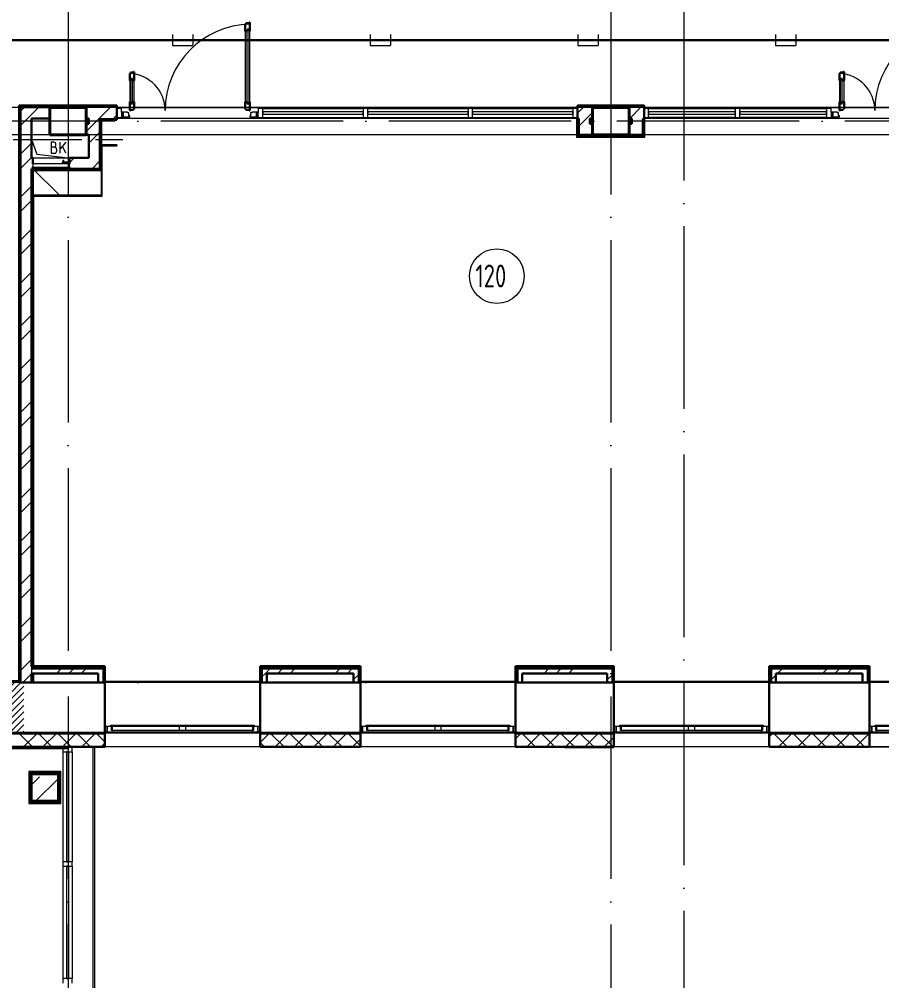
# Model space of a CAD drawing. Header units: millimetres. Extents: x -87434 to 499450, y -468665 to 122144.
# Drawn here: x -29143 to -19687, y -23410 to -12876 of the extents above; entities that cross this region are included whole.
import ezdxf

# ---------------------------------------------------------------- set-up
doc = ezdxf.new("R2010")
doc.units = ezdxf.units.MM
for name, pattern in [('ADSK_Линия сетки', [25, 20, -2.5, 0, -2.5]), ('ADSK_Сверху', [450, 300, -150]), ('ADSK_Штриховая_ш2 п1_5', [4.5, 3, -1.5]), ('ADSK_Штриховая_ш3 п1_5', [4.5, 3, -1.5])]:
    doc.linetypes.add(name, pattern=pattern)
for name, color, linetype, lineweight in [('_ Окна', 7, 'Continuous', 9), ('Витраж', 7, 'Continuous', 9), ('Двери', 252, 'Continuous', 9), ('Лестницы', 252, 'Continuous', 9), ('Линии', 252, 'Continuous', 9), ('лс', 5, 'Continuous', 30), ('Марки помещений', 252, 'Continuous', 20), ('Несущие колонны', 252, 'Continuous', 18), ('Оборудование', 8, 'Continuous', 18), ('Ограждение', 252, 'Continuous', 9), ('Окна', 252, 'Continuous', 9), ('Оси', 252, 'Continuous', 9), ('Панели витража', 252, 'Continuous', 9), ('Перекрытие', 252, 'Continuous', 18), ('Стены внутренние', 7, 'Continuous', 18), ('Стены наружные', 7, 'Continuous', 18), ('Стены штриховка', 252, 'Continuous', 9), ('СУ Часофикация', 205, 'Continuous', 30)]:
    doc.layers.add(name, color=color, linetype=linetype, lineweight=lineweight)
doc.layers.add('Двери открывание', color=7, linetype='Continuous', lineweight=9, true_color=0xc0c0c0)
doc.styles.add('GOST Common_3', font='', dxfattribs={"height": 3.5})
doc.styles.get('GOST Common_3').set_extended_font_data('GOST 2.304 type A')
pattern_1 = [(0, (-32119.8, 96), (0, 600), []), (90, (-32119.8, 96), (-600, 4e-14), [])]

# ---------------------------------------------------------------- blocks, each defined once
blk = doc.blocks.new('1 этаж')
at = {"layer": 'Двери', "lineweight": 18, "true_color": 0x636466}
h = blk.add_hatch(dxfattribs=at)
h.set_pattern_fill('FP_2', color=251, angle=180, style=0, pattern_type=2)
h.set_pattern_definition([(225, (-29965.8, -20418.73), (35.3553, -35.3553), [])])
h.paths.add_polyline_path([(-29091, -20694), (-29091, -20144), (-29241, -20144), (-29241, -20694)])
h.paths.add_polyline_path([(-30941, -20694), (-30941, -20144), (-31091, -20144), (-31091, -20694)])
at = {"layer": 'Несущие колонны', "lineweight": 9, "true_color": 0x636466}
h = blk.add_hatch(dxfattribs=at)
h.set_pattern_fill('FP_4', color=251, style=0, pattern_type=2)
h.set_pattern_definition([(45, (-32119.82, 96), (-224.5064, 224.5064), []), (45, (-31895.32, 96), (-224.5064, 224.5064), [396.875, -79.375, 3.353, -76.022])])
h.paths.add_polyline_path([(-29011, -21444), (-28711, -21444), (-28711, -21144), (-29011, -21144)])
at = {"layer": 'Ограждение', "true_color": 0x636466}
h = blk.add_hatch(dxfattribs=at)
h.set_pattern_fill('FP_26', color=251, style=0, pattern_type=2)
h.set_pattern_definition(pattern_1)
h.paths.add_polyline_path([(-29141, -13824), (-28071, -13824), (-28071, -13819), (-29141, -13819)])
h = blk.add_hatch(dxfattribs=at)
h.set_pattern_fill('FP_25', color=251, style=0, pattern_type=2)
h.set_pattern_definition(pattern_1)
h.paths.add_polyline_path([(-23021, -13824), (-22291, -13824), (-22291, -13819), (-23021, -13819)])
h = blk.add_hatch(dxfattribs=at)
h.set_pattern_fill('FP_25', color=251, style=0, pattern_type=2)
h.set_pattern_definition(pattern_1)
h.paths.add_polyline_path([(-22306, -14169), (-22281, -14169), (-22291, -14159), (-23021, -14159), (-23031, -14169), (-22997, -14169)])
h = blk.add_hatch(dxfattribs=at)
h.set_pattern_fill('FP_25', color=251, style=0, pattern_type=2)
h.set_pattern_definition(pattern_1)
h.paths.add_polyline_path([(-28231, -14814), (-28231, -14264), (-28241, -14254), (-28241, -14804)])
h = blk.add_hatch(dxfattribs=at)
h.set_pattern_fill('FP_25', color=251, style=0, pattern_type=2)
h.set_pattern_definition(pattern_1)
h.paths.add_polyline_path([(-28981, -14814), (-28231, -14814), (-28241, -14804), (-28991, -14804)])
h = blk.add_hatch(dxfattribs=at)
h.set_pattern_fill('FP_25', color=251, style=0, pattern_type=2)
h.set_pattern_definition(pattern_1)
h.paths.add_polyline_path([(-28991, -20144), (-28981, -20144), (-28981, -20044), (-28991, -20044)])
h.paths.add_polyline_path([(-28991, -19964), (-28981, -19964), (-28981, -14814), (-28991, -14804), (-28991, -19852)])
at = {"layer": 'Стены наружные', "lineweight": 9, "true_color": 0x636466}
h = blk.add_hatch(dxfattribs=at)
h.set_pattern_fill('FP_41', color=251, style=0, pattern_type=2)
h.set_pattern_definition([(180, (-32119.82, 96), (-1e-14, -100), [])])
h.paths.add_polyline_path([(-66006, -20704), (-64731, -20704), (-64731, -20694), (-66006, -20694)])
h.paths.add_polyline_path([(2117, -20704), (2694, -20704), (2694, -20694), (1409, -20694), (1409, -20704)])
h.paths.add_polyline_path([(-63031, -20704), (-61881, -20704), (-61881, -20694), (-63031, -20694)])
h.paths.add_polyline_path([(-753, -20704), (-291, -20704), (-291, -20694), (-1391, -20694), (-1391, -20704)])
h.paths.add_polyline_path([(-60181, -20704), (-59051, -20704), (-59051, -20694), (-60181, -20694)])
h.paths.add_polyline_path([(-3623, -20704), (-3091, -20704), (-3091, -20694), (-4166, -20694), (-4166, -20704)])
h.paths.add_polyline_path([(-57351, -20704), (-56241, -20704), (-56241, -20694), (-57351, -20694)])
h.paths.add_polyline_path([(-5866, -20704), (-5866, -20694), (-6961, -20694), (-6961, -20704), (-6493, -20704)])
h.paths.add_polyline_path([(-54541, -20704), (-53451, -20704), (-53451, -20694), (-54541, -20694)])
h.paths.add_polyline_path([(-8661, -20704), (-8661, -20694), (-9766, -20694), (-9766, -20704), (-9363, -20704)])
h.paths.add_polyline_path([(-51751, -20704), (-50621, -20704), (-50621, -20694), (-51751, -20694)])
h.paths.add_polyline_path([(-11516, -20704), (-11466, -20704), (-11466, -20694), (-12546, -20694), (-12546, -20704), (-12234, -20704)])
h.paths.add_polyline_path([(-48921, -20704), (-47801, -20704), (-47801, -20694), (-48921, -20694)])
h.paths.add_polyline_path([(-14246, -20704), (-14246, -20694), (-15321, -20694), (-15321, -20704), (-14386, -20704)])
h.paths.add_polyline_path([(-46101, -20704), (-45031, -20704), (-45031, -20694), (-46101, -20694)])
h.paths.add_polyline_path([(-17256, -20704), (-17021, -20704), (-17021, -20694), (-18121, -20694), (-18121, -20704), (-17974, -20704)])
h.paths.add_polyline_path([(-43331, -20704), (-42231, -20704), (-42231, -20694), (-43331, -20694)])
h.paths.add_polyline_path([(-19821, -20704), (-19821, -20694), (-20921, -20694), (-20921, -20704), (-20127, -20704)])
h.paths.add_polyline_path([(-40531, -20704), (-39401, -20704), (-39401, -20694), (-40531, -20694)])
h.paths.add_polyline_path([(-22621, -20704), (-22621, -20694), (-23701, -20694), (-23701, -20704), (-22997, -20704)])
h.paths.add_polyline_path([(-25867, -20704), (-25401, -20704), (-25401, -20694), (-26501, -20694), (-26501, -20704), (-26499, -20704)])
h.paths.add_polyline_path([(-37701, -20704), (-36591, -20704), (-36591, -20694), (-37701, -20694)])
h.paths.add_polyline_path([(-28203, -20704), (-28201, -20704), (-28201, -20694), (-29241, -20694), (-29240, -20704), (-28378, -20704)])
h.paths.add_polyline_path([(-34891, -20704), (-33781, -20704), (-33781, -20694), (-34891, -20694)])
h.paths.add_polyline_path([(-30941, -20704), (-30941, -20694), (-32081, -20694), (-32080, -20704), (-31091, -20704)])
at = {"color": 251, "lineweight": 18, "true_color": 0x636466}
for p, q in [((-29006, -14194), (-28948, -14355)), ((-29006, -14194), (-28606, -14194)), ((-28606, -14194), (-28606, -14394)), ((-28761, -14224), (-28791, -14224)), ((-28791, -14224), (-28791, -14344)), ((-28758, -14278), (-28791, -14278)), ((-28738, -14258), (-28738, -14248)), ((-28728, -14318), (-28728, -14308)), ((-28631, -14224), (-28691, -14296)), ((-28691, -14344), (-28691, -14224)), ((-28631, -14344), (-28667, -14267)), ((-28948, -14355), (-28606, -14394)), ((-28791, -14344), (-28755, -14344))]:
    blk.add_line(p, q, dxfattribs=at)
for centre, radius, start, end in [((-28761, -14248), 23.3, 0, 90), ((-28758, -14258), 20, 270, 0), ((-28758, -14308), 30, 0, 90), ((-28755, -14318), 26.7, 270, 0)]:
    blk.add_arc(centre, radius, start, end, dxfattribs=at)
at = {"layer": '_ Окна', "color": 251, "true_color": 0x636466}
for p, q in [((-28176, -20626), (-28201, -20626)), ((-28176, -20684), (-28176, -20626)), ((-26501, -20626), (-26526, -20626)), ((-26526, -20626), (-26526, -20684)), ((-25376, -20626), (-25401, -20626)), ((-25376, -20684), (-25376, -20626)), ((-23701, -20626), (-23726, -20626)), ((-23726, -20626), (-23726, -20684)), ((-22596, -20626), (-22621, -20626)), ((-22596, -20684), (-22596, -20626)), ((-20921, -20626), (-20946, -20626)), ((-20946, -20626), (-20946, -20684)), ((-19796, -20626), (-19821, -20626)), ((-19796, -20684), (-19796, -20626)), ((-28201, -20684), (-28176, -20684)), ((-26526, -20684), (-26501, -20684)), ((-25401, -20684), (-25376, -20684)), ((-23726, -20684), (-23701, -20684)), ((-22621, -20684), (-22596, -20684)), ((-20946, -20684), (-20921, -20684)), ((-19821, -20684), (-19796, -20684))]:
    blk.add_line(p, q, dxfattribs=at)
at = {"layer": '_ Окна', "color": 251, "lineweight": 18, "true_color": 0x636466}
for p, q in [((-28138, -20626), (-28176, -20626)), ((-28176, -20626), (-28176, -20684)), ((-28130, -20667), (-28130, -20626)), ((-26572, -20626), (-26572, -20667)), ((-26526, -20626), (-26564, -20626)), ((-26526, -20684), (-26526, -20626)), ((-25338, -20626), (-25376, -20626)), ((-25376, -20626), (-25376, -20684)), ((-25330, -20667), (-25330, -20626)), ((-23772, -20626), (-23772, -20667)), ((-23726, -20626), (-23764, -20626)), ((-23726, -20684), (-23726, -20626)), ((-22558, -20626), (-22596, -20626)), ((-22596, -20626), (-22596, -20684)), ((-22550, -20667), (-22550, -20626)), ((-20992, -20626), (-20992, -20667)), ((-20946, -20626), (-20984, -20626)), ((-20946, -20684), (-20946, -20626)), ((-19758, -20626), (-19796, -20626)), ((-19796, -20626), (-19796, -20684)), ((-19750, -20667), (-19750, -20626)), ((-28176, -20684), (-28116, -20684)), ((-28118, -20667), (-28130, -20667)), ((-28116, -20684), (-28112, -20667)), ((-26590, -20667), (-26585, -20684)), ((-26585, -20684), (-26526, -20684)), ((-26572, -20667), (-26584, -20667)), ((-25376, -20684), (-25316, -20684)), ((-25318, -20667), (-25330, -20667)), ((-25316, -20684), (-25312, -20667)), ((-23790, -20667), (-23785, -20684)), ((-23785, -20684), (-23726, -20684)), ((-23772, -20667), (-23784, -20667)), ((-22596, -20684), (-22536, -20684)), ((-22538, -20667), (-22550, -20667)), ((-22536, -20684), (-22532, -20667)), ((-21010, -20667), (-21005, -20684)), ((-21005, -20684), (-20946, -20684)), ((-20992, -20667), (-21004, -20667)), ((-19796, -20684), (-19736, -20684)), ((-19738, -20667), (-19750, -20667)), ((-19736, -20684), (-19732, -20667))]:
    blk.add_line(p, q, dxfattribs=at)
at = {"layer": 'Витраж', "color": 251, "lineweight": 18, "true_color": 0x636466, "extrusion": (0, 0, -1)}
for p, q in [((-28021, -13854), (-28071, -13854)), ((-28071, -13854), (-28071, -13954)), ((-28021, -13894), (-28021, -13854)), ((-26471, -13854), (-26521, -13854)), ((-26521, -13854), (-26521, -13894)), ((-26471, -13954), (-26471, -13854)), ((-25321, -13854), (-25371, -13854)), ((-25371, -13854), (-25371, -13954)), ((-25321, -13954), (-25321, -13854)), ((-24171, -13854), (-24221, -13854)), ((-24221, -13854), (-24221, -13954)), ((-24171, -13954), (-24171, -13854)), ((-22241, -13854), (-22291, -13854)), ((-22291, -13854), (-22291, -13954)), ((-22241, -13954), (-22241, -13854)), ((-21241, -13854), (-21291, -13854)), ((-21291, -13854), (-21291, -13954)), ((-21241, -13954), (-21241, -13854)), ((-20241, -13854), (-20291, -13854)), ((-20291, -13854), (-20291, -13954)), ((-20241, -13894), (-20241, -13854)), ((-28071, -13954), (-28021, -13954)), ((-28021, -13954), (-28021, -13944)), ((-26521, -13944), (-26521, -13954)), ((-26521, -13954), (-26471, -13954)), ((-25371, -13954), (-25321, -13954)), ((-24221, -13954), (-24171, -13954)), ((-22291, -13954), (-22241, -13954)), ((-21291, -13954), (-21241, -13954)), ((-20291, -13954), (-20241, -13954)), ((-20241, -13954), (-20241, -13944)), ((-28561, -20851), (-28661, -20851)), ((-28661, -20851), (-28661, -20901)), ((-28561, -20901), (-28561, -20851)), ((-28661, -20901), (-28561, -20901)), ((-28561, -22106), (-28661, -22106)), ((-28661, -22106), (-28661, -22156)), ((-28561, -22156), (-28561, -22106)), ((-28661, -22156), (-28561, -22156)), ((-28561, -23386), (-28661, -23386)), ((-28661, -23386), (-28661, -23436)), ((-28561, -23436), (-28561, -23386))]:
    blk.add_line(p, q, dxfattribs=at)
at = {"layer": 'Витраж', "color": 251, "true_color": 0x636466}
for p, q in [((-26471, -13854), (-25371, -13854)), ((-25321, -13854), (-24221, -13854)), ((-24171, -13854), (-23071, -13854)), ((-22241, -13854), (-21291, -13854)), ((-21241, -13854), (-20291, -13854)), ((-26471, -13954), (-25371, -13954)), ((-25321, -13954), (-24221, -13954)), ((-24171, -13954), (-23071, -13954)), ((-21291, -13954), (-22241, -13954)), ((-20291, -13954), (-21241, -13954)), ((-28661, -20901), (-28661, -22106)), ((-28561, -20901), (-28561, -22106)), ((-28661, -22156), (-28661, -23386)), ((-28561, -22156), (-28561, -23386))]:
    blk.add_line(p, q, dxfattribs=at)
at = {"layer": 'Витраж', "color": 251, "lineweight": 18, "true_color": 0x636466}
for p, q in [((-23021, -13854), (-23071, -13854)), ((-23071, -13854), (-23071, -13954)), ((-23021, -13954), (-23021, -13854)), ((-23071, -13954), (-23021, -13954))]:
    blk.add_line(p, q, dxfattribs=at)
at = {"layer": 'Двери', "color": 251, "lineweight": 30, "true_color": 0x636466}
for p, q in [((-26655, -12930), (-26663, -12930)), ((-26663, -12930), (-26663, -13006)), ((-26621, -12921), (-26655, -12921)), ((-26655, -12921), (-26655, -12930)), ((-26613, -12912), (-26621, -12912)), ((-26621, -12912), (-26621, -12921)), ((-26613, -13006), (-26613, -12912)), ((-26663, -13006), (-26643, -13006)), ((-26643, -13006), (-26643, -12988)), ((-26643, -12988), (-26622, -12988)), ((-26622, -12988), (-26622, -13006)), ((-26622, -13006), (-26613, -13006)), ((-27921, -13470), (-27929, -13470)), ((-27929, -13470), (-27929, -13546)), ((-27887, -13461), (-27921, -13461)), ((-27921, -13461), (-27921, -13470)), ((-27879, -13452), (-27887, -13452)), ((-27887, -13452), (-27887, -13461)), ((-27879, -13546), (-27879, -13452)), ((-20141, -13470), (-20149, -13470)), ((-20149, -13470), (-20149, -13546)), ((-20107, -13461), (-20141, -13461)), ((-20141, -13461), (-20141, -13470)), ((-20099, -13452), (-20107, -13452)), ((-20107, -13452), (-20107, -13461)), ((-20099, -13546), (-20099, -13452)), ((-27920, -13546), (-27929, -13546)), ((-27920, -13528), (-27920, -13546)), ((-27899, -13528), (-27920, -13528)), ((-27899, -13546), (-27899, -13528)), ((-27879, -13546), (-27899, -13546)), ((-20140, -13546), (-20149, -13546)), ((-20140, -13528), (-20140, -13546)), ((-20119, -13528), (-20140, -13528)), ((-20119, -13546), (-20119, -13528)), ((-20099, -13546), (-20119, -13546)), ((-27929, -13782), (-27929, -13876)), ((-27920, -13782), (-27929, -13782)), ((-27920, -13800), (-27920, -13782)), ((-27899, -13782), (-27899, -13800)), ((-27879, -13782), (-27899, -13782)), ((-27879, -13858), (-27879, -13782)), ((-26663, -13782), (-26663, -13858)), ((-26663, -13782), (-26643, -13782)), ((-26643, -13782), (-26643, -13800)), ((-26622, -13782), (-26613, -13782)), ((-26622, -13800), (-26622, -13782)), ((-26613, -13876), (-26613, -13782)), ((-20149, -13782), (-20149, -13876)), ((-20140, -13782), (-20149, -13782)), ((-20140, -13800), (-20140, -13782)), ((-20119, -13782), (-20119, -13800)), ((-20099, -13782), (-20119, -13782)), ((-20099, -13858), (-20099, -13782)), ((-27929, -13876), (-27921, -13876)), ((-27921, -13876), (-27921, -13867)), ((-27921, -13867), (-27887, -13867)), ((-27899, -13800), (-27920, -13800)), ((-27887, -13867), (-27887, -13858)), ((-27887, -13858), (-27879, -13858)), ((-26663, -13858), (-26655, -13858)), ((-26655, -13858), (-26655, -13867)), ((-26655, -13867), (-26621, -13867)), ((-26643, -13800), (-26622, -13800)), ((-26621, -13867), (-26621, -13876)), ((-26621, -13876), (-26613, -13876)), ((-20149, -13876), (-20141, -13876)), ((-20141, -13876), (-20141, -13867)), ((-20141, -13867), (-20107, -13867)), ((-20119, -13800), (-20140, -13800)), ((-20107, -13867), (-20107, -13858)), ((-20107, -13858), (-20099, -13858))]:
    blk.add_line(p, q, dxfattribs=at)
at = {"layer": 'Двери', "color": 251, "true_color": 0x636466}
for p, q in [((-26663, -13006), (-26663, -13782)), ((-26643, -13800), (-26643, -12988)), ((-26643, -12988), (-26622, -12988)), ((-26622, -12988), (-26622, -13800)), ((-26613, -13782), (-26613, -13006)), ((-27929, -13546), (-27929, -13782)), ((-27920, -13528), (-27920, -13800)), ((-27899, -13528), (-27920, -13528)), ((-27899, -13800), (-27899, -13528)), ((-27879, -13782), (-27879, -13546)), ((-20149, -13546), (-20149, -13782)), ((-20140, -13528), (-20140, -13800)), ((-20119, -13528), (-20140, -13528)), ((-20119, -13800), (-20119, -13528)), ((-20099, -13782), (-20099, -13546)), ((-28021, -13894), (-28021, -13944)), ((-28001, -13894), (-28021, -13894)), ((-28001, -13944), (-28001, -13894)), ((-27952, -13894), (-28001, -13894)), ((-28001, -13894), (-28001, -13944)), ((-27952, -13902), (-27952, -13894)), ((-27938, -13902), (-27952, -13902)), ((-27938, -13936), (-27938, -13902)), ((-27920, -13800), (-27899, -13800)), ((-26622, -13800), (-26643, -13800)), ((-26590, -13902), (-26604, -13902)), ((-26604, -13902), (-26604, -13936)), ((-26590, -13894), (-26590, -13902)), ((-26541, -13894), (-26590, -13894)), ((-26521, -13894), (-26541, -13894)), ((-26541, -13894), (-26541, -13944)), ((-26541, -13944), (-26541, -13894)), ((-26521, -13944), (-26521, -13894)), ((-20241, -13894), (-20241, -13944)), ((-20221, -13894), (-20241, -13894)), ((-20221, -13944), (-20221, -13894)), ((-20172, -13894), (-20221, -13894)), ((-20221, -13894), (-20221, -13944)), ((-20172, -13902), (-20172, -13894)), ((-20158, -13902), (-20172, -13902)), ((-20158, -13936), (-20158, -13902)), ((-20140, -13800), (-20119, -13800)), ((-28021, -13944), (-28001, -13944)), ((-28001, -13944), (-27929, -13944)), ((-27929, -13936), (-27938, -13936)), ((-27929, -13944), (-27929, -13936)), ((-26604, -13936), (-26613, -13936)), ((-26613, -13936), (-26613, -13944)), ((-26613, -13944), (-26541, -13944)), ((-26541, -13944), (-26521, -13944)), ((-20241, -13944), (-20221, -13944)), ((-20221, -13944), (-20149, -13944)), ((-20149, -13936), (-20158, -13936)), ((-20149, -13944), (-20149, -13936))]:
    blk.add_line(p, q, dxfattribs=at)
at = {"layer": 'Двери', "color": 251, "linetype": 'ADSK_Штриховая_ш2 п1_5', "true_color": 0x636466}
for p, q in [((-29091, -20144), (-29241, -20144)), ((-29241, -20694), (-29091, -20694))]:
    blk.add_line(p, q, dxfattribs=at)
at = {"layer": 'Двери открывание', "color": 251, "true_color": 0x636466}
for centre, radius, start, end in [((-26595, -13876), 946, 91.0903, 180), ((-18815, -13876), 946, 91.0903, 180), ((-27947, -13876), 406, 0, 87.459), ((-20167, -13876), 406, 0, 87.459)]:
    blk.add_arc(centre, radius, start, end, dxfattribs=at)
at = {"layer": 'Лестницы', "color": 251, "true_color": 0x636466}
for p, q in [((-28561, -20846), (-28561, -20851)), ((-28331, -24414), (-28331, -20846))]:
    blk.add_line(p, q, dxfattribs=at)
at = {"layer": 'Линии', "color": 251, "linetype": 'ADSK_Сверху', "ltscale": 100, "true_color": 0x636466}
for p, q in [((-15051, -13844), (-48261, -13844)), ((-15051, -14144), (-48261, -14144))]:
    blk.add_line(p, q, dxfattribs=at)
at = {"layer": 'Линии', "color": 251, "linetype": 'ADSK_Штриховая_ш3 п1_5', "ltscale": 100, "true_color": 0x636466}
blk.add_line((-40456, -14194), (-27896, -14194), dxfattribs=at)
at = {"layer": 'Марки помещений', "color": 251, "true_color": 0x636466}
blk.add_circle((-23905, -15691), 300, dxfattribs=at)
at = {"layer": 'Несущие колонны', "color": 251, "lineweight": 40, "true_color": 0x636466}
for p, q in [((-28806, -13844), (-28406, -13844)), ((-28806, -14144), (-28806, -13844)), ((-28406, -13844), (-28806, -13844)), ((-28406, -13844), (-28406, -14144)), ((-22856, -13844), (-22456, -13844)), ((-22856, -14144), (-22856, -13844)), ((-22456, -13844), (-22856, -13844)), ((-22456, -13844), (-22456, -14144)), ((-28806, -13964), (-28806, -14144)), ((-28406, -14144), (-28406, -13964)), ((-22856, -13964), (-22856, -14144)), ((-22456, -14144), (-22456, -13964)), ((-28406, -14144), (-28806, -14144)), ((-28806, -14144), (-28406, -14144)), ((-22456, -14144), (-22856, -14144)), ((-22856, -14144), (-22456, -14144)), ((-29011, -21444), (-29011, -21144)), ((-29011, -21144), (-28711, -21144)), ((-28711, -21144), (-29011, -21144)), ((-29011, -21144), (-29011, -21444)), ((-28711, -21144), (-28711, -21444)), ((-28711, -21444), (-28711, -21144)), ((-28711, -21444), (-29011, -21444)), ((-29011, -21444), (-28711, -21444))]:
    blk.add_line(p, q, dxfattribs=at)
at = {"layer": 'Несущие колонны', "color": 251, "true_color": 0x636466}
for p, q in [((-28806, -13844), (-28806, -13964)), ((-28406, -13964), (-28406, -13844)), ((-22856, -13844), (-22856, -13964)), ((-22456, -13964), (-22456, -13844))]:
    blk.add_line(p, q, dxfattribs=at)
at = {"layer": 'Оборудование', "color": 251, "true_color": 0x636466}
for p, q in [((-28663, -14423), (-28663, -14441)), ((-28651, -14423), (-28663, -14423)), ((-28651, -14441), (-28651, -14423)), ((-28991, -14459), (-28991, -14495)), ((-28591, -14459), (-28991, -14459)), ((-28991, -14514), (-28708, -14797)), ((-28990, -14496), (-28592, -14496)), ((-28984, -14496), (-28984, -14506)), ((-28983, -14507), (-28599, -14507)), ((-28972, -14508), (-28972, -14514)), ((-28972, -14514), (-28610, -14514)), ((-28687, -14514), (-28687, -14516)), ((-28687, -14516), (-28683, -14516)), ((-28623, -14516), (-28683, -14516)), ((-28662, -14443), (-28670, -14443)), ((-28670, -14443), (-28670, -14448)), ((-28670, -14448), (-28662, -14448)), ((-28667, -14443), (-28667, -14459)), ((-28648, -14443), (-28667, -14443)), ((-28663, -14441), (-28665, -14443)), ((-28651, -14441), (-28663, -14441)), ((-28607, -14443), (-28652, -14443)), ((-28652, -14448), (-28607, -14448)), ((-28649, -14443), (-28651, -14441)), ((-28648, -14459), (-28648, -14443)), ((-28623, -14516), (-28619, -14516)), ((-28619, -14516), (-28619, -14514)), ((-28610, -14514), (-28610, -14508)), ((-28607, -14448), (-28607, -14443)), ((-28598, -14506), (-28598, -14496)), ((-28591, -14495), (-28591, -14459))]:
    blk.add_line(p, q, dxfattribs=at)
for points, knots in [([(-28991, -14495), (-28991, -14495), (-28991, -14495), (-28991, -14496), (-28991, -14496), (-28990, -14496), (-28990, -14496), (-28990, -14496), (-28990, -14496), (-28990, -14496)], [-1, -1, -1, -1, -0.833333, -0.666667, -0.5, -0.333333, -0.25, -0.166667, 0, 0, 0, 0]), ([(-28984, -14506), (-28984, -14506), (-28984, -14506), (-28984, -14506), (-28984, -14506), (-28983, -14507), (-28983, -14507), (-28983, -14507), (-28983, -14507), (-28983, -14507), (-28983, -14507)], [-1, -1, -1, -1, -0.833333, -0.666667, -0.541667, -0.416667, -0.333333, -0.25, -0.166667, 0, 0, 0, 0]), ([(-28973, -14507), (-28973, -14507), (-28973, -14507), (-28973, -14507), (-28973, -14507), (-28972, -14507), (-28972, -14507), (-28972, -14507), (-28972, -14507), (-28972, -14508), (-28972, -14508), (-28972, -14508), (-28972, -14508)], [-1, -1, -1, -1, -0.833333, -0.75, -0.666667, -0.583333, -0.5, -0.416667, -0.333333, -0.25, -0.166667, 0, 0, 0, 0]), ([(-28610, -14508), (-28610, -14508), (-28610, -14508), (-28610, -14508), (-28610, -14507), (-28609, -14507), (-28609, -14507), (-28609, -14507), (-28609, -14507), (-28609, -14507), (-28609, -14507), (-28608, -14507), (-28608, -14507)], [0, 0, 0, 0, 0.166667, 0.25, 0.333333, 0.416667, 0.5, 0.583333, 0.666667, 0.75, 0.833333, 1, 1, 1, 1]), ([(-28599, -14507), (-28599, -14507), (-28599, -14507), (-28598, -14507), (-28598, -14507), (-28598, -14507), (-28598, -14506), (-28598, -14506), (-28598, -14506), (-28598, -14506), (-28598, -14506)], [0, 0, 0, 0, 0.166667, 0.25, 0.333333, 0.416667, 0.541667, 0.666667, 0.833333, 1, 1, 1, 1]), ([(-28592, -14496), (-28592, -14496), (-28592, -14496), (-28591, -14496), (-28591, -14496), (-28591, -14496), (-28591, -14496), (-28591, -14495), (-28591, -14495), (-28591, -14495)], [0, 0, 0, 0, 0.166667, 0.25, 0.333333, 0.5, 0.666667, 0.833333, 1, 1, 1, 1])]:
    blk.add_open_spline(points, degree=3, knots=knots, dxfattribs=at)
at = {"layer": 'Ограждение', "color": 251, "true_color": 0x636466}
for p, q in [((-29141, -13824), (-29141, -13819)), ((-28071, -13819), (-29141, -13819)), ((-28071, -13819), (-28071, -13824)), ((-23021, -13824), (-23021, -13819)), ((-22291, -13819), (-23021, -13819)), ((-22291, -13819), (-22291, -13824)), ((-23031, -13964), (-23021, -13964)), ((-23031, -13964), (-23031, -14169)), ((-22291, -13979), (-22281, -13979)), ((-22281, -14169), (-22281, -13979)), ((-23031, -14169), (-23021, -14159)), ((-23031, -14169), (-22281, -14169)), ((-22281, -14169), (-22291, -14159)), ((-28071, -14254), (-28241, -14254)), ((-28241, -14254), (-28231, -14264)), ((-28231, -14264), (-28071, -14264)), ((-28231, -14814), (-28231, -14264)), ((-28071, -14254), (-28071, -14264)), ((-28241, -14529), (-28241, -14804)), ((-28241, -14804), (-28991, -14804)), ((-28991, -14804), (-28981, -14814)), ((-28981, -14814), (-28231, -14814)), ((-28981, -19964), (-28981, -14814)), ((-28241, -14804), (-28231, -14814)), ((-28991, -20044), (-28991, -20144)), ((-28981, -20144), (-28981, -20044)), ((-29036, -21119), (-29036, -21469)), ((-28686, -21119), (-29036, -21119)), ((-29026, -21129), (-29036, -21119)), ((-28686, -21119), (-28696, -21129)), ((-28686, -21469), (-28686, -21119)), ((-29036, -21469), (-29026, -21459)), ((-29036, -21469), (-28686, -21469)), ((-28686, -21469), (-28696, -21459))]:
    blk.add_line(p, q, dxfattribs=at)
at = {"layer": 'Окна', "color": 251, "true_color": 0x636466}
for p, q in [((-28138, -20609), (-27366, -20609)), ((-28138, -20626), (-28138, -20609)), ((-27366, -20626), (-28138, -20626)), ((-28118, -20667), (-28118, -20626)), ((-27386, -20626), (-27386, -20667)), ((-27366, -20609), (-27336, -20609)), ((-27366, -20609), (-27366, -20626)), ((-27336, -20626), (-27366, -20626)), ((-27336, -20609), (-26564, -20609)), ((-27336, -20626), (-27336, -20609)), ((-26564, -20626), (-27336, -20626)), ((-27316, -20667), (-27316, -20626)), ((-26584, -20626), (-26584, -20667)), ((-26564, -20609), (-26564, -20626)), ((-25338, -20609), (-24566, -20609)), ((-25338, -20626), (-25338, -20609)), ((-24566, -20626), (-25338, -20626)), ((-25318, -20667), (-25318, -20626)), ((-24586, -20626), (-24586, -20667)), ((-24566, -20609), (-24536, -20609)), ((-24566, -20609), (-24566, -20626)), ((-24536, -20626), (-24566, -20626)), ((-24536, -20609), (-23764, -20609)), ((-24536, -20626), (-24536, -20609)), ((-23764, -20626), (-24536, -20626)), ((-24516, -20667), (-24516, -20626)), ((-23784, -20626), (-23784, -20667)), ((-23764, -20609), (-23764, -20626)), ((-22558, -20609), (-21786, -20609)), ((-22558, -20626), (-22558, -20609)), ((-21786, -20626), (-22558, -20626)), ((-22538, -20667), (-22538, -20626)), ((-21806, -20626), (-21806, -20667)), ((-21786, -20609), (-21756, -20609)), ((-21786, -20609), (-21786, -20626)), ((-21756, -20626), (-21786, -20626)), ((-21756, -20609), (-20984, -20609)), ((-21756, -20626), (-21756, -20609)), ((-20984, -20626), (-21756, -20626)), ((-21736, -20667), (-21736, -20626)), ((-21004, -20626), (-21004, -20667)), ((-20984, -20609), (-20984, -20626)), ((-19758, -20609), (-18986, -20609)), ((-19758, -20626), (-19758, -20609)), ((-18986, -20626), (-19758, -20626)), ((-19738, -20667), (-19738, -20626)), ((-27386, -20667), (-28118, -20667)), ((-28116, -20684), (-26585, -20684)), ((-27316, -20667), (-27386, -20667)), ((-26584, -20667), (-27316, -20667)), ((-24586, -20667), (-25318, -20667)), ((-25316, -20684), (-23785, -20684)), ((-24516, -20667), (-24586, -20667)), ((-23784, -20667), (-24516, -20667)), ((-21806, -20667), (-22538, -20667)), ((-22536, -20684), (-21005, -20684)), ((-21736, -20667), (-21806, -20667)), ((-21004, -20667), (-21736, -20667)), ((-19006, -20667), (-19738, -20667)), ((-19736, -20684), (-18205, -20684))]:
    blk.add_line(p, q, dxfattribs=at)
at = {"layer": 'Оси', "color": 251, "linetype": 'ADSK_Линия сетки', "ltscale": 100, "true_color": 0x636466}
for p, q in [((-28606, 32207), (-28606, -33770)), ((-22656, 32207), (-22656, -32500)), ((-21856, -2644), (-21856, -33770)), ((4411, -13994), (-72528, -13994)), ((4411, -20144), (-72528, -20144))]:
    blk.add_line(p, q, dxfattribs=at)
at = {"layer": 'Панели витража', "color": 251, "lineweight": 18, "true_color": 0x636466}
for p, q in [((-25371, -13891), (-26471, -13891)), ((-26471, -13891), (-26471, -13916)), ((-25371, -13916), (-25371, -13891)), ((-24221, -13891), (-25321, -13891)), ((-25321, -13891), (-25321, -13916)), ((-24221, -13916), (-24221, -13891)), ((-23071, -13891), (-24171, -13891)), ((-24171, -13891), (-24171, -13916)), ((-23071, -13916), (-23071, -13891)), ((-21291, -13891), (-22241, -13891)), ((-22241, -13891), (-22241, -13916)), ((-21291, -13916), (-21291, -13891)), ((-20291, -13891), (-21241, -13891)), ((-21241, -13891), (-21241, -13916)), ((-20291, -13916), (-20291, -13891)), ((-26471, -13916), (-25371, -13916)), ((-25321, -13916), (-24221, -13916)), ((-24171, -13916), (-23071, -13916)), ((-22241, -13916), (-21291, -13916)), ((-21241, -13916), (-20291, -13916)), ((-28598, -20901), (-28623, -20901)), ((-28623, -20901), (-28623, -22106)), ((-28598, -22106), (-28598, -20901)), ((-28623, -22106), (-28598, -22106)), ((-28598, -22156), (-28623, -22156)), ((-28623, -22156), (-28623, -23386)), ((-28598, -23386), (-28598, -22156)), ((-28623, -23386), (-28598, -23386))]:
    blk.add_line(p, q, dxfattribs=at)
at = {"layer": 'Перекрытие', "color": 251, "ltscale": 100, "true_color": 0x636466}
for p, q in [((-29006, -14194), (-28606, -14194)), ((-28606, -14194), (-28606, -14394)), ((-28561, -20851), (-28561, -20846))]:
    blk.add_line(p, q, dxfattribs=at)
at = {"layer": 'Стены внутренние', "color": 251, "lineweight": 30, "true_color": 0x636466}
for p, q in [((-28276, -20144), (-29141, -20144)), ((-28201, -20694), (-28201, -20144)), ((-26501, -20144), (-26501, -20694)), ((-25476, -20144), (-26426, -20144)), ((-25401, -20694), (-25401, -20144)), ((-23701, -20144), (-23701, -20694)), ((-22696, -20144), (-23626, -20144)), ((-22621, -20694), (-22621, -20144)), ((-20921, -20144), (-20921, -20694)), ((-19896, -20144), (-20846, -20144)), ((-19821, -20694), (-19821, -20144)), ((-29240, -20694), (-28201, -20694)), ((-28201, -20846), (-28201, -20704)), ((-26501, -20694), (-25401, -20694)), ((-26501, -20704), (-26501, -20846)), ((-25401, -20846), (-25401, -20704)), ((-23701, -20694), (-22621, -20694)), ((-23701, -20704), (-23701, -20846)), ((-22621, -20846), (-22621, -20704)), ((-20921, -20694), (-19821, -20694)), ((-20921, -20704), (-20921, -20846)), ((-19821, -20846), (-19821, -20704)), ((-28611, -20846), (-28201, -20846)), ((-26501, -20846), (-25401, -20846)), ((-23701, -20846), (-22621, -20846)), ((-20921, -20846), (-19821, -20846))]:
    blk.add_line(p, q, dxfattribs=at)
at = {"layer": 'Стены внутренние', "color": 251, "linetype": 'Continuous', "lineweight": 9, "true_color": 0x636466}
for p, q in [((-28999, -20844), (-29139, -20704)), ((-29089, -20844), (-28949, -20704)), ((-28787, -20844), (-28927, -20704)), ((-28877, -20844), (-28737, -20704)), ((-28575, -20844), (-28715, -20704)), ((-28664, -20844), (-28524, -20704)), ((-28363, -20844), (-28503, -20704)), ((-28452, -20844), (-28312, -20704)), ((-28203, -20792), (-28291, -20704)), ((-26501, -20732), (-26499, -20732)), ((-26499, -20746), (-26501, -20750)), ((-26499, -20799), (-26403, -20704)), ((-26241, -20844), (-26381, -20704)), ((-26331, -20844), (-26191, -20704)), ((-26029, -20844), (-26169, -20704)), ((-26119, -20844), (-25979, -20704)), ((-25817, -20844), (-25957, -20704)), ((-25907, -20844), (-25767, -20704)), ((-25605, -20844), (-25745, -20704)), ((-25695, -20844), (-25555, -20704)), ((-25401, -20836), (-25533, -20704)), ((-23701, -20759), (-23645, -20704)), ((-23484, -20844), (-23624, -20704)), ((-23573, -20844), (-23433, -20704)), ((-23272, -20844), (-23412, -20704)), ((-23361, -20844), (-23221, -20704)), ((-23059, -20844), (-23199, -20704)), ((-23149, -20844), (-23009, -20704)), ((-22847, -20844), (-22987, -20704)), ((-22937, -20844), (-22797, -20704)), ((-22635, -20844), (-22775, -20704)), ((-22725, -20844), (-22621, -20740)), ((-20921, -20737), (-20888, -20704)), ((-20726, -20844), (-20866, -20704)), ((-20815, -20844), (-20675, -20704)), ((-20514, -20844), (-20654, -20704)), ((-20603, -20844), (-20463, -20704)), ((-20302, -20844), (-20442, -20704)), ((-20391, -20844), (-20251, -20704)), ((-20090, -20844), (-20230, -20704)), ((-20179, -20844), (-20039, -20704)), ((-19878, -20844), (-20018, -20704)), ((-19967, -20844), (-19827, -20704)), ((-28784, -20844), (-28785, -20846)), ((-28550, -20844), (-28551, -20846)), ((-28240, -20844), (-28203, -20806)), ((-26454, -20844), (-26499, -20799)), ((-25734, -20844), (-25735, -20846)), ((-25482, -20844), (-25401, -20762)), ((-25479, -20846), (-25480, -20844)), ((-23696, -20844), (-23699, -20841)), ((-20808, -20846), (-20808, -20846)), ((-20199, -20846), (-20200, -20844)), ((-19965, -20845), (-19966, -20844))]:
    blk.add_line(p, q, dxfattribs=at)
at = {"layer": 'Стены внутренние', "color": 251, "true_color": 0x636466}
for p, q in [((-26501, -20694), (-28201, -20694)), ((-23701, -20694), (-25401, -20694)), ((-20921, -20694), (-22621, -20694)), ((-18121, -20694), (-19821, -20694)), ((-26501, -20846), (-28201, -20846)), ((-23701, -20846), (-25401, -20846)), ((-20921, -20846), (-22621, -20846)), ((-18121, -20846), (-19821, -20846))]:
    blk.add_line(p, q, dxfattribs=at)
at = {"layer": 'Стены наружные', "color": 251, "lineweight": 30, "true_color": 0x636466}
for p, q in [((-29141, -13824), (-29141, -20129)), ((-28071, -13824), (-29141, -13824)), ((-29126, -20144), (-29126, -13844)), ((-28806, -13844), (-28406, -13844)), ((-28071, -13979), (-28071, -13824)), ((-23021, -13824), (-23021, -14159)), ((-22291, -13824), (-23021, -13824)), ((-22856, -13844), (-22456, -13844)), ((-22291, -14159), (-22291, -13824)), ((-29006, -13964), (-28806, -13964)), ((-29006, -14394), (-29006, -13964)), ((-28406, -13964), (-28376, -13964)), ((-28376, -13964), (-28376, -14024)), ((-28256, -13964), (-28256, -14514)), ((-28241, -13979), (-28071, -13979)), ((-28241, -14529), (-28241, -13979)), ((-23021, -13964), (-23006, -13964)), ((-23006, -13964), (-23006, -14144)), ((-22886, -13964), (-22856, -13964)), ((-22886, -14024), (-22886, -13964)), ((-22456, -13964), (-22426, -13964)), ((-22426, -13964), (-22426, -14024)), ((-22306, -14144), (-22306, -13964)), ((-28376, -14024), (-28406, -14024)), ((-28406, -14024), (-28406, -14144)), ((-22856, -14024), (-22886, -14024)), ((-22856, -14144), (-22856, -14024)), ((-22426, -14024), (-22456, -14024)), ((-22456, -14024), (-22456, -14144)), ((-28406, -14144), (-28376, -14144)), ((-28376, -14144), (-28376, -14394)), ((-23021, -14159), (-22291, -14159)), ((-22306, -14144), (-23006, -14144)), ((-28991, -14394), (-29006, -14394)), ((-28991, -14459), (-28991, -14394)), ((-28376, -14394), (-28591, -14394)), ((-28591, -14394), (-28591, -14459)), ((-29006, -19969), (-29006, -14514)), ((-28972, -14514), (-29006, -14514)), ((-28991, -14514), (-28991, -14495)), ((-28991, -19964), (-28991, -14529)), ((-28991, -14529), (-28241, -14529)), ((-28256, -14514), (-28610, -14514)), ((-28591, -14495), (-28591, -14514)), ((-28201, -19969), (-29006, -19969)), ((-28201, -19964), (-28991, -19964)), ((-28201, -20144), (-28201, -19964)), ((-26501, -19964), (-26501, -20144)), ((-25401, -19964), (-26501, -19964)), ((-25401, -19969), (-26501, -19969)), ((-25401, -20144), (-25401, -19964)), ((-23701, -19964), (-23701, -20144)), ((-22621, -19964), (-23701, -19964)), ((-22621, -19969), (-23701, -19969)), ((-22621, -20144), (-22621, -19964)), ((-20921, -19964), (-20921, -20144)), ((-19821, -19964), (-20921, -19964)), ((-19821, -19969), (-20921, -19969)), ((-19821, -20144), (-19821, -19964)), ((-29006, -20144), (-29006, -20044)), ((-29006, -20044), (-28276, -20044)), ((-28276, -20044), (-28276, -20144)), ((-26426, -20044), (-25476, -20044)), ((-26426, -20144), (-26426, -20044)), ((-25476, -20044), (-25476, -20144)), ((-23626, -20044), (-22696, -20044)), ((-23626, -20144), (-23626, -20044)), ((-22696, -20044), (-22696, -20144)), ((-20846, -20044), (-19896, -20044)), ((-20846, -20144), (-20846, -20044)), ((-19896, -20044), (-19896, -20144)), ((-29141, -20129), (-29241, -20129)), ((-29141, -20144), (-29126, -20144)), ((-29126, -20144), (-29006, -20144)), ((-28276, -20144), (-28201, -20144)), ((-26501, -20144), (-26426, -20144)), ((-25476, -20144), (-25401, -20144)), ((-23701, -20144), (-23626, -20144)), ((-22696, -20144), (-22621, -20144)), ((-20921, -20144), (-20846, -20144)), ((-19896, -20144), (-19821, -20144)), ((-28201, -20694), (-29241, -20694)), ((-28201, -20704), (-28201, -20694)), ((-25401, -20694), (-26501, -20694)), ((-26501, -20694), (-26501, -20704)), ((-25401, -20704), (-25401, -20694)), ((-22621, -20694), (-23701, -20694)), ((-23701, -20694), (-23701, -20704)), ((-22621, -20704), (-22621, -20694)), ((-19821, -20694), (-20921, -20694)), ((-20921, -20694), (-20921, -20704)), ((-19821, -20704), (-19821, -20694)), ((-28611, -20846), (-29240, -20846)), ((-28611, -20861), (-28611, -20846)), ((-22621, -20846), (-23161, -20846)), ((-23161, -20846), (-23161, -20851)), ((-23161, -20851), (-22621, -20851)), ((-22621, -20851), (-22621, -20846)), ((-29241, -20861), (-28611, -20861)), ((-28696, -21129), (-29026, -21129)), ((-29026, -21129), (-29026, -21459)), ((-28696, -21459), (-28696, -21129)), ((-29026, -21459), (-28696, -21459))]:
    blk.add_line(p, q, dxfattribs=at)
at = {"layer": 'Стены наружные', "color": 251, "linetype": 'Continuous', "lineweight": 9, "true_color": 0x636466}
for p, q in [((-29141, -13825), (-29140, -13824)), ((-29141, -13896), (-29126, -13881)), ((-29126, -13883), (-29087, -13844)), ((-29089, -13844), (-29074, -13829)), ((-29074, -13829), (-29069, -13824)), ((-29050, -13964), (-28930, -13844)), ((-29003, -13829), (-28998, -13824)), ((-28933, -13829), (-28928, -13824)), ((-28862, -13829), (-28857, -13824)), ((-28791, -13829), (-28786, -13824)), ((-28720, -13829), (-28715, -13824)), ((-28665, -13844), (-28650, -13829)), ((-28650, -13829), (-28645, -13824)), ((-28579, -13829), (-28574, -13824)), ((-28508, -13829), (-28503, -13824)), ((-28438, -13829), (-28433, -13824)), ((-28367, -13829), (-28362, -13824)), ((-28296, -13829), (-28291, -13824)), ((-28264, -13964), (-28144, -13844)), ((-28240, -13844), (-28225, -13829)), ((-28225, -13829), (-28220, -13824)), ((-28155, -13829), (-28150, -13824)), ((-28084, -13829), (-28079, -13824)), ((-23021, -13907), (-22958, -13844)), ((-22993, -13829), (-22988, -13824)), ((-22922, -13829), (-22917, -13824)), ((-22921, -13964), (-22856, -13899)), ((-22851, -13829), (-22846, -13824)), ((-22781, -13829), (-22776, -13824)), ((-22725, -13844), (-22710, -13829)), ((-22710, -13829), (-22705, -13824)), ((-22639, -13829), (-22634, -13824)), ((-22569, -13829), (-22564, -13824)), ((-22498, -13829), (-22493, -13824)), ((-22449, -13964), (-22329, -13844)), ((-22427, -13829), (-22422, -13824)), ((-22356, -13829), (-22351, -13824)), ((-22301, -13844), (-22291, -13834)), ((-29126, -14040), (-29050, -13964)), ((-28324, -14024), (-28264, -13964)), ((-28107, -13964), (-28071, -13928)), ((-22981, -14024), (-22921, -13964)), ((-28406, -14106), (-28324, -14024)), ((-28287, -14144), (-28256, -14113)), ((-23006, -14049), (-22981, -14024)), ((-28376, -14233), (-28287, -14144)), ((-23021, -14140), (-23006, -14125)), ((-22616, -14159), (-22601, -14144)), ((-22315, -14144), (-22306, -14135)), ((-29141, -14320), (-29126, -14305)), ((-29126, -14354), (-29006, -14234)), ((-29126, -14511), (-29006, -14391)), ((-28591, -14448), (-28537, -14394)), ((-28342, -14514), (-28256, -14427)), ((-28520, -14529), (-28520, -14514)), ((-29141, -14744), (-29126, -14729)), ((-29126, -14826), (-29006, -14706)), ((-29126, -14983), (-29006, -14863)), ((-29141, -15168), (-29126, -15153)), ((-29126, -15297), (-29006, -15177)), ((-29126, -15454), (-29006, -15334)), ((-29141, -15593), (-29126, -15578)), ((-29126, -15769), (-29006, -15649)), ((-29126, -15926), (-29006, -15806)), ((-29141, -16017), (-29126, -16002)), ((-29126, -16240), (-29006, -16120)), ((-29126, -16397), (-29006, -16277)), ((-29141, -16441), (-29126, -16426)), ((-29126, -16711), (-29006, -16591)), ((-29126, -16869), (-29006, -16749)), ((-29141, -16865), (-29126, -16850)), ((-29126, -17183), (-29006, -17063)), ((-29141, -17290), (-29126, -17275)), ((-29126, -17340), (-29006, -17220)), ((-29126, -17654), (-29006, -17534)), ((-29126, -17812), (-29006, -17692)), ((-29141, -17714), (-29126, -17699)), ((-29126, -18126), (-29006, -18006)), ((-29141, -18138), (-29126, -18123)), ((-29126, -18283), (-29006, -18163)), ((-29126, -18597), (-29006, -18477)), ((-29141, -18562), (-29126, -18547)), ((-29126, -18754), (-29006, -18634)), ((-29126, -19069), (-29006, -18949)), ((-29141, -18987), (-29126, -18972)), ((-29126, -19226), (-29006, -19106)), ((-29141, -19411), (-29126, -19396)), ((-29126, -19540), (-29006, -19420)), ((-29126, -19697), (-29006, -19577)), ((-29141, -19835), (-29126, -19820)), ((-29126, -20012), (-29006, -19892)), ((-28875, -19994), (-28863, -19981)), ((-28863, -19981), (-28850, -19969)), ((-28850, -19969), (-28845, -19964)), ((-28732, -20044), (-28682, -19994)), ((-28663, -19994), (-28650, -19981)), ((-28650, -19981), (-28638, -19969)), ((-28597, -20044), (-28547, -19994)), ((-28462, -20044), (-28412, -19994)), ((-28451, -19994), (-28438, -19981)), ((-28438, -19981), (-28426, -19969)), ((-28426, -19969), (-28421, -19964)), ((-28239, -19994), (-28226, -19981)), ((-28226, -19981), (-28214, -19969)), ((-26442, -20044), (-26392, -19994)), ((-26329, -19994), (-26317, -19981)), ((-26317, -19981), (-26304, -19969)), ((-26307, -20044), (-26257, -19994)), ((-26304, -19969), (-26299, -19964)), ((-26172, -20044), (-26122, -19994)), ((-26117, -19994), (-26105, -19981)), ((-26105, -19981), (-26092, -19969)), ((-25905, -19994), (-25893, -19981)), ((-25893, -19981), (-25880, -19969)), ((-25880, -19969), (-25875, -19964)), ((-25693, -19994), (-25681, -19981)), ((-25681, -19981), (-25668, -19969)), ((-25678, -20044), (-25628, -19994)), ((-25543, -20044), (-25493, -19994)), ((-25481, -19994), (-25468, -19981)), ((-25468, -19981), (-25456, -19969)), ((-25456, -19969), (-25451, -19964)), ((-23572, -19994), (-23559, -19981)), ((-23559, -19981), (-23547, -19969)), ((-23388, -20044), (-23338, -19994)), ((-23360, -19994), (-23347, -19981)), ((-23347, -19981), (-23335, -19969)), ((-23335, -19969), (-23330, -19964)), ((-23253, -20044), (-23203, -19994)), ((-23147, -19994), (-23135, -19981)), ((-23135, -19981), (-23122, -19969)), ((-23118, -20044), (-23068, -19994)), ((-22935, -19994), (-22923, -19981)), ((-22923, -19981), (-22910, -19969)), ((-22910, -19969), (-22905, -19964)), ((-22723, -19994), (-22711, -19981)), ((-22711, -19981), (-22698, -19969)), ((-20828, -20044), (-20778, -19994)), ((-20814, -19994), (-20802, -19981)), ((-20802, -19981), (-20789, -19969)), ((-20789, -19969), (-20784, -19964)), ((-20602, -19994), (-20589, -19981)), ((-20589, -19981), (-20577, -19969)), ((-20390, -19994), (-20377, -19981)), ((-20377, -19981), (-20365, -19969)), ((-20365, -19969), (-20360, -19964)), ((-20335, -20044), (-20285, -19994)), ((-20200, -20044), (-20150, -19994)), ((-20178, -19994), (-20165, -19981)), ((-20165, -19981), (-20153, -19969)), ((-20065, -20044), (-20015, -19994)), ((-19965, -19994), (-19953, -19981)), ((-19953, -19981), (-19940, -19969)), ((-19940, -19969), (-19935, -19964)), ((-29101, -20144), (-29006, -20049)), ((-26476, -20078), (-26442, -20044)), ((-25476, -20111), (-25426, -20061)), ((-23701, -20123), (-23688, -20110)), ((-23688, -20110), (-23676, -20098)), ((-22696, -20115), (-22646, -20065)), ((-22646, -20128), (-22633, -20116)), ((-22633, -20116), (-22621, -20103)), ((-20921, -20101), (-20908, -20088)), ((-20908, -20088), (-20896, -20076)), ((-20896, -20111), (-20846, -20061)), ((-19846, -20086), (-19833, -20074)), ((-19833, -20074), (-19821, -20061)), ((-26479, -20144), (-26476, -20140)), ((-25419, -20144), (-25413, -20138)), ((-25413, -20138), (-25401, -20126)), ((-28894, -20861), (-28879, -20846)), ((-28752, -21144), (-28737, -21129)), ((-29026, -21417), (-29011, -21402))]:
    blk.add_line(p, q, dxfattribs=at)
at = {"layer": 'Стены наружные', "color": 251, "true_color": 0x636466}
for p, q in [((-28806, -13964), (-28806, -13844)), ((-28406, -13844), (-28406, -13964)), ((-28071, -13844), (-27929, -13844)), ((-27879, -13844), (-26663, -13844)), ((-26613, -13844), (-23021, -13844)), ((-22856, -13964), (-22856, -13844)), ((-22456, -13844), (-22456, -13964)), ((-22291, -13844), (-20149, -13844)), ((-20099, -13844), (-18883, -13844)), ((-23031, -13964), (-28071, -13964)), ((-18691, -13964), (-22291, -13964)), ((-28991, -14394), (-28591, -14394)), ((-28201, -20129), (-26501, -20129)), ((-26501, -20144), (-28201, -20144)), ((-25401, -20129), (-23701, -20129)), ((-23701, -20144), (-25401, -20144)), ((-22621, -20129), (-20921, -20129)), ((-20921, -20144), (-22621, -20144)), ((-19821, -20129), (-18121, -20129)), ((-18121, -20144), (-19821, -20144)), ((-28201, -20694), (-26501, -20694)), ((-25401, -20694), (-23701, -20694)), ((-22621, -20694), (-20921, -20694)), ((-19821, -20694), (-18121, -20694)), ((-28331, -24414), (-28331, -20846)), ((-28316, -20846), (-28316, -24414)), ((-20349, -20851), (-20349, -20846)), ((-18121, -20851), (-20349, -20851)), ((-19821, -20846), (-18121, -20846)), ((-19821, -20846), (-19821, -20851))]:
    blk.add_line(p, q, dxfattribs=at)
at = {"layer": 'Стены штриховка', "color": 251, "true_color": 0x636466}
for p, q in [((-28071, -13829), (-29141, -13829)), ((-29141, -13844), (-28806, -13844)), ((-28071, -13844), (-28406, -13844)), ((-22291, -13829), (-23021, -13829)), ((-22856, -13844), (-23021, -13844)), ((-22291, -13844), (-22456, -13844)), ((-28256, -13964), (-28071, -13964)), ((-28241, -13979), (-28256, -13979)), ((-22306, -13964), (-22291, -13964)), ((-29006, -19969), (-29006, -20044)), ((-29006, -19981), (-28213, -19981)), ((-29006, -19994), (-28226, -19994)), ((-28991, -19964), (-28991, -19969)), ((-28226, -19994), (-28226, -20144)), ((-28213, -19981), (-28213, -20144)), ((-26488, -19981), (-25413, -19981)), ((-26488, -19981), (-26488, -20144)), ((-26476, -19994), (-25426, -19994)), ((-26476, -19994), (-26476, -20144)), ((-25426, -19994), (-25426, -20144)), ((-25413, -19981), (-25413, -20144)), ((-23688, -19981), (-22633, -19981)), ((-23688, -19981), (-23688, -20144)), ((-23676, -19994), (-22646, -19994)), ((-23676, -19994), (-23676, -20144)), ((-22646, -19994), (-22646, -20144)), ((-22633, -19981), (-22633, -20144)), ((-20908, -19981), (-19833, -19981)), ((-20908, -19981), (-20908, -20144)), ((-20896, -19994), (-19846, -19994)), ((-20896, -19994), (-20896, -20144)), ((-19846, -19994), (-19846, -20144)), ((-19833, -19981), (-19833, -20144)), ((-28201, -20704), (-29240, -20704)), ((-28203, -20704), (-28203, -20844)), ((-25401, -20704), (-26501, -20704)), ((-26499, -20844), (-26499, -20704)), ((-22621, -20704), (-23701, -20704)), ((-19821, -20704), (-20921, -20704)), ((-28203, -20844), (-29240, -20844)), ((-25401, -20844), (-26499, -20844)), ((-23699, -20770), (-23701, -20770)), ((-23699, -20770), (-23699, -20844)), ((-23699, -20844), (-22623, -20844)), ((-22621, -20770), (-22623, -20770)), ((-22623, -20844), (-22623, -20770)), ((-20919, -20770), (-20921, -20770)), ((-20919, -20770), (-20919, -20844)), ((-20919, -20844), (-19823, -20844)), ((-19821, -20770), (-19823, -20770)), ((-19823, -20844), (-19823, -20770))]:
    blk.add_line(p, q, dxfattribs=at)
at = {"layer": 'Марки помещений', "color": 251, "true_color": 0x636466, "style": 'GOST Common_3', "width": 0.9}
blk.add_text('120', height=250, dxfattribs=at).set_placement((-24140, -15814))

msp = doc.modelspace()

# ---------------------------------------------------------------- linework, layer by layer
at = {"layer": 'лс', "color": 30}
msp.add_line((-34564, -13104.43067), (-18221.32408, -13104.43067), dxfattribs=at)
at = {"layer": 'СУ Часофикация', "color": 0, "lineweight": 5}
for p, q in [((-27462.90077, -13044.43067), (-27462.90077, -13164.43067)), ((-27238.90077, -13044.43067), (-27238.90077, -13164.43067)), ((-25296.90077, -13044.43067), (-25296.90077, -13164.43067)), ((-25072.90077, -13044.43067), (-25072.90077, -13164.43067)), ((-23018.90077, -13044.43067), (-23018.90077, -13164.43067)), ((-22794.90077, -13044.43067), (-22794.90077, -13164.43067)), ((-20852.90077, -13044.43067), (-20852.90077, -13164.43067)), ((-20628.90077, -13044.43067), (-20628.90077, -13164.43067)), ((-27462.90077, -13164.43067), (-27238.90077, -13164.43067)), ((-25296.90077, -13164.43067), (-25072.90077, -13164.43067)), ((-23018.90077, -13164.43067), (-22794.90077, -13164.43067)), ((-20852.90077, -13164.43067), (-20628.90077, -13164.43067))]:
    msp.add_line(p, q, dxfattribs=at)

# ---------------------------------------------------------------- block references
msp.add_blockref('1 этаж', (-2, 0))

doc.saveas('drawing.dxf')
